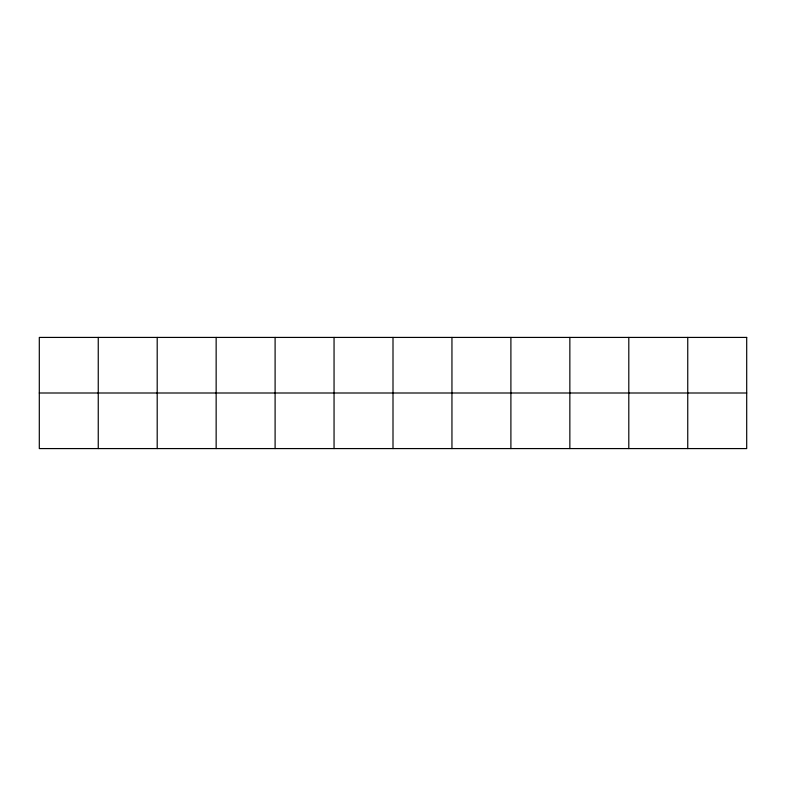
<?xml version="1.0" encoding="UTF-8"?>
<svg xmlns="http://www.w3.org/2000/svg" width="786" height="786" viewBox="0 0 786 786"><rect width="100%" height="100%" fill="white"/><g stroke="black" fill="none" stroke-linecap="round" stroke-linejoin="round"><path stroke-width="1.18" d="M39.3 393L746.7 393M687.75 337.42L687.75 448.58M628.8 337.42L628.8 448.58M569.85 337.42L569.85 448.58M510.9 337.42L510.9 448.58M451.95 337.42L451.95 448.58M393 337.42L393 448.58M334.05 337.42L334.05 448.58M275.1 337.42L275.1 448.58M216.15 337.42L216.15 448.58M157.2 337.42L157.2 448.58M98.25 337.42L98.25 448.58M746.7 337.42L39.3 337.42L39.3 448.58L746.7 448.58L746.7 337.42"/></g></svg>
